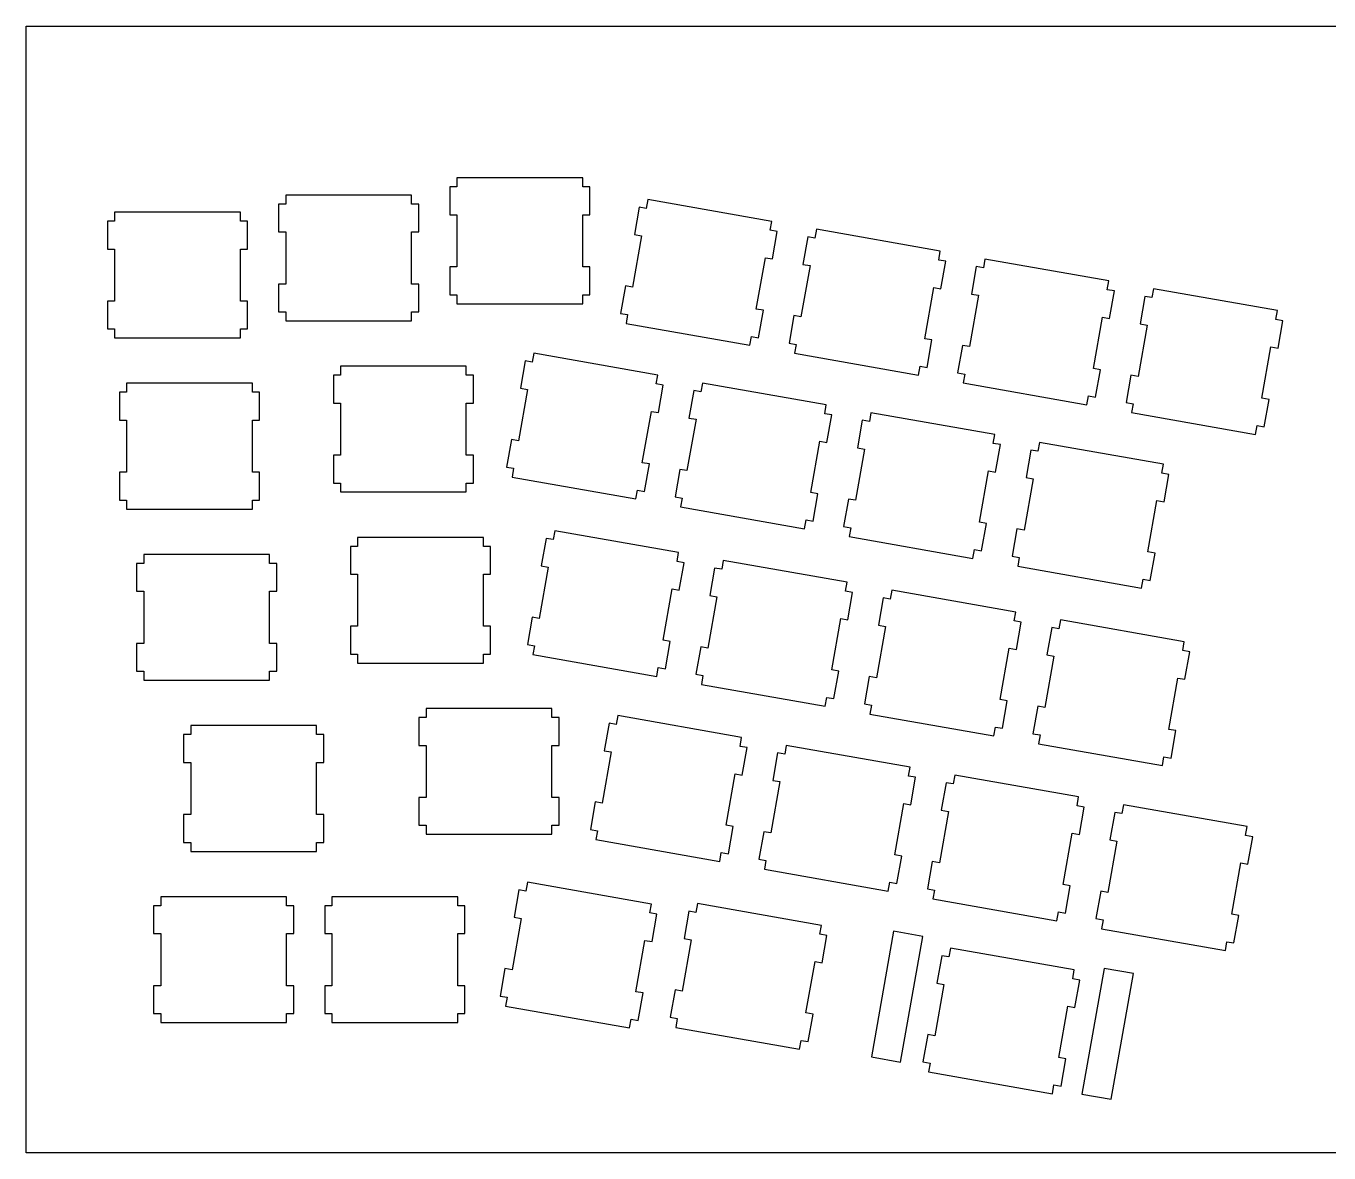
# Model space of a CAD drawing. Extents: x 0 to 302, y 0 to 126.
# Drawn here: x 0.1 to 145.1, y 0.4 to 125.8 of the extents above; entities that cross this region are included whole.
import ezdxf

# ---------------------------------------------------------------- set-up
doc = ezdxf.new("R2010")
doc.units = 0
doc.layers.get('0').update_dxf_attribs({"linetype": 'CONTINUOUS'})

msp = doc.modelspace()

# ---------------------------------------------------------------- linework, layer by layer
at = {"color": 0}
for p, q in [((0.0951, 125.846), (301.847, 125.846)), ((0.0951, 0.4189), (0.0951, 125.846)), ((48.0522, 108.941), (48.0522, 107.94)), ((62.0529, 108.941), (48.0522, 108.941)), ((62.0529, 107.94), (62.0529, 108.941)), ((48.0522, 107.94), (47.2528, 107.94)), ((47.2528, 107.94), (47.2528, 104.84)), ((62.8537, 107.94), (62.0529, 107.94)), ((62.8537, 104.84), (62.8537, 107.94)), ((29.0036, 106.034), (28.2029, 106.034)), ((28.2029, 106.034), (28.2029, 102.935)), ((29.0036, 107.035), (29.0036, 106.034)), ((43.0029, 107.035), (29.0036, 107.035)), ((43.0029, 106.034), (43.0029, 107.035)), ((43.8023, 106.034), (43.0029, 106.034)), ((43.8023, 102.935), (43.8023, 106.034)), ((69.3085, 106.531), (69.1349, 105.547)), ((83.0957, 104.1), (69.3085, 106.531)), ((9.9535, 105.131), (9.9535, 104.13)), ((23.953, 105.131), (9.9535, 105.131)), ((23.953, 104.13), (23.953, 105.131)), ((47.2528, 104.84), (48.0522, 104.84)), ((48.0522, 104.84), (48.0522, 99.0395)), ((62.0529, 99.0395), (62.0529, 104.84)), ((62.0529, 104.84), (62.8537, 104.84)), ((68.3465, 105.684), (67.8092, 102.632)), ((69.1349, 105.547), (68.3465, 105.684)), ((9.9535, 104.13), (9.1529, 104.13)), ((9.1529, 104.13), (9.1529, 101.03)), ((24.7537, 104.13), (23.953, 104.13)), ((24.7537, 101.03), (24.7537, 104.13)), ((82.9222, 103.114), (83.0957, 104.1)), ((83.7089, 102.977), (82.9222, 103.114)), ((83.1716, 99.9229), (83.7089, 102.977)), ((88.0692, 103.222), (87.8939, 102.238)), ((101.855, 100.791), (88.0692, 103.222)), ((28.2029, 102.935), (29.0036, 102.935)), ((29.0036, 102.935), (29.0036, 97.1352)), ((43.0029, 97.1352), (43.0029, 102.935)), ((43.0029, 102.935), (43.8023, 102.935)), ((68.5959, 102.493), (67.5887, 96.7811)), ((67.8092, 102.632), (68.5959, 102.493)), ((87.1072, 102.376), (86.5685, 99.3249)), ((87.8939, 102.238), (87.1072, 102.376)), ((9.1529, 101.03), (9.9535, 101.03)), ((9.9535, 101.03), (9.9535, 95.2306)), ((23.953, 95.2306), (23.953, 101.03)), ((23.953, 101.03), (24.7537, 101.03)), ((101.683, 99.8058), (101.855, 100.791)), ((48.0522, 99.0395), (47.2528, 99.0395)), ((47.2528, 99.0395), (47.2528, 95.9404)), ((62.8537, 99.0395), (62.0529, 99.0395)), ((62.8537, 95.9404), (62.8537, 99.0395)), ((81.376, 94.3501), (82.3831, 100.062)), ((82.3831, 100.062), (83.1716, 99.9229)), ((87.3566, 99.1856), (86.3494, 93.4738)), ((86.5685, 99.3249), (87.3566, 99.1856)), ((102.471, 99.6678), (101.683, 99.8058)), ((101.932, 96.6156), (102.471, 99.6678)), ((105.868, 99.0685), (105.329, 96.0162)), ((106.656, 98.9309), (105.868, 99.0685)), ((106.83, 99.9148), (106.656, 98.9309)), ((120.617, 97.4838), (106.83, 99.9148)), ((120.442, 96.4985), (120.617, 97.4838)), ((29.0036, 97.1352), (28.2029, 97.1352)), ((28.2029, 97.1352), (28.2029, 94.0347)), ((43.8023, 97.1352), (43.0029, 97.1352)), ((43.8023, 94.0347), (43.8023, 97.1352)), ((47.2528, 95.9404), (48.0522, 95.9404)), ((48.0522, 95.9404), (48.0522, 94.9399)), ((62.0529, 94.9399), (62.0529, 95.9404)), ((62.0529, 95.9404), (62.8537, 95.9404)), ((66.8016, 96.9201), (66.263, 93.8678)), ((67.5887, 96.7811), (66.8016, 96.9201)), ((100.137, 91.0428), (101.144, 96.7549)), ((101.144, 96.7549), (101.932, 96.6156)), ((106.117, 95.8769), (105.11, 90.1651)), ((105.329, 96.0162), (106.117, 95.8769)), ((121.23, 96.3605), (120.442, 96.4985)), ((120.693, 93.3069), (121.23, 96.3605)), ((124.627, 95.7598), (124.09, 92.7075)), ((125.417, 95.6222), (124.627, 95.7598)), ((125.589, 96.6061), (125.417, 95.6222)), ((139.378, 94.1751), (125.589, 96.6061)), ((9.9535, 95.2306), (9.1529, 95.2306)), ((9.1529, 95.2306), (9.1529, 92.13)), ((24.7537, 95.2306), (23.953, 95.2306)), ((24.7537, 92.13), (24.7537, 95.2306)), ((48.0522, 94.9399), (62.0529, 94.9399)), ((82.1641, 94.2111), (81.376, 94.3501)), ((28.2029, 94.0347), (29.0036, 94.0347)), ((29.0036, 94.0347), (29.0036, 93.0356)), ((29.0036, 93.0356), (43.0029, 93.0356)), ((43.0029, 93.0356), (43.0029, 94.0347)), ((43.0029, 94.0347), (43.8023, 94.0347)), ((66.263, 93.8678), (67.05, 93.7288)), ((67.05, 93.7288), (66.8761, 92.7435)), ((81.6254, 91.1585), (82.1641, 94.2111)), ((85.561, 93.6114), (85.0237, 90.5591)), ((86.3494, 93.4738), (85.561, 93.6114)), ((118.897, 87.7341), (119.905, 93.4462)), ((119.905, 93.4462), (120.693, 93.3069)), ((139.204, 93.1898), (139.378, 94.1751)), ((139.992, 93.0522), (139.204, 93.1898)), ((139.452, 89.9996), (139.992, 93.0522)), ((9.1529, 92.13), (9.9535, 92.13)), ((9.9535, 92.13), (9.9535, 91.1296)), ((23.953, 91.1296), (23.953, 92.13)), ((23.953, 92.13), (24.7537, 92.13)), ((66.8761, 92.7435), (80.6648, 90.3125)), ((124.876, 92.5696), (123.871, 86.8578)), ((124.09, 92.7075), (124.876, 92.5696)), ((9.9535, 91.1296), (23.953, 91.1296)), ((80.6648, 90.3125), (80.8373, 91.2978)), ((80.8373, 91.2978), (81.6254, 91.1585)), ((85.0237, 90.5591), (85.8118, 90.4201)), ((85.8118, 90.4201), (85.6368, 89.4348)), ((100.925, 90.9038), (100.137, 91.0428)), ((100.386, 87.8498), (100.925, 90.9038)), ((104.323, 90.3041), (103.783, 87.2518)), ((105.11, 90.1651), (104.323, 90.3041)), ((137.658, 84.4254), (138.665, 90.139)), ((138.665, 90.139), (139.452, 89.9996)), ((55.6588, 88.5776), (55.1201, 85.5253)), ((56.4459, 88.4396), (55.6588, 88.5776)), ((56.6194, 89.4235), (56.4459, 88.4396)), ((70.4081, 86.9929), (56.6194, 89.4235)), ((85.6368, 89.4348), (99.4241, 87.0038)), ((35.1, 87.9849), (35.1, 86.9844)), ((49.0996, 87.9849), (35.1, 87.9849)), ((49.0996, 86.9844), (49.0996, 87.9849)), ((99.4241, 87.0038), (99.599, 87.9891)), ((99.599, 87.9891), (100.386, 87.8498)), ((103.783, 87.2518), (104.571, 87.1128)), ((104.571, 87.1128), (104.399, 86.1275)), ((119.686, 87.5951), (118.897, 87.7341)), ((119.146, 84.5425), (119.686, 87.5951)), ((11.2861, 86.0806), (11.2861, 85.0801)), ((25.287, 86.0806), (11.2861, 86.0806)), ((25.287, 85.0801), (25.287, 86.0806)), ((35.1, 86.9844), (34.2994, 86.9844)), ((34.2994, 86.9844), (34.2994, 83.8853)), ((49.9001, 86.9844), (49.0996, 86.9844)), ((49.9001, 83.8853), (49.9001, 86.9844)), ((70.2331, 86.0076), (70.4081, 86.9929)), ((71.0212, 85.8696), (70.2331, 86.0076)), ((70.4825, 82.816), (71.0212, 85.8696)), ((75.3801, 86.1162), (75.2066, 85.1309)), ((89.1674, 83.6856), (75.3801, 86.1162)), ((104.399, 86.1275), (118.186, 83.6965)), ((123.082, 86.9957), (122.545, 83.9431)), ((123.871, 86.8578), (123.082, 86.9957)), ((11.2861, 85.0801), (10.4869, 85.0801)), ((10.4869, 85.0801), (10.4869, 81.9796)), ((26.0863, 85.0801), (25.287, 85.0801)), ((26.0863, 81.9796), (26.0863, 85.0801)), ((55.9072, 85.386), (54.901, 79.6742)), ((55.1201, 85.5253), (55.9072, 85.386)), ((74.4181, 85.2703), (73.8808, 82.2166)), ((75.2066, 85.1309), (74.4181, 85.2703)), ((118.186, 83.6965), (118.36, 84.6818)), ((118.36, 84.6818), (119.146, 84.5425)), ((138.446, 84.2878), (137.658, 84.4254)), ((137.907, 81.2341), (138.446, 84.2878)), ((34.2994, 83.8853), (35.1, 83.8853)), ((35.1, 83.8853), (35.1, 78.0852)), ((49.0996, 78.0852), (49.0996, 83.8853)), ((49.0996, 83.8853), (49.9001, 83.8853)), ((68.6869, 77.2432), (69.6958, 82.955)), ((69.6958, 82.955), (70.4825, 82.816)), ((88.9938, 82.7003), (89.1674, 83.6856)), ((89.7819, 82.5609), (88.9938, 82.7003)), ((94.1405, 82.8075), (93.9669, 81.8236)), ((107.928, 80.3769), (94.1405, 82.8075)), ((122.545, 83.9431), (123.333, 83.8041)), ((123.333, 83.8041), (123.158, 82.8188)), ((123.158, 82.8188), (136.947, 80.3878)), ((10.4869, 81.9796), (11.2861, 81.9796)), ((11.2861, 81.9796), (11.2861, 76.1806)), ((25.287, 76.1806), (25.287, 81.9796)), ((25.287, 81.9796), (26.0863, 81.9796)), ((74.6689, 82.0787), (73.6618, 76.3669)), ((73.8808, 82.2166), (74.6689, 82.0787)), ((89.2433, 79.5087), (89.7819, 82.5609)), ((93.1788, 81.9616), (92.6412, 78.9093)), ((93.9669, 81.8236), (93.1788, 81.9616)), ((136.947, 80.3878), (137.119, 81.3731)), ((137.119, 81.3731), (137.907, 81.2341)), ((54.1129, 79.8132), (53.5739, 76.7609)), ((54.901, 79.6742), (54.1129, 79.8132)), ((107.754, 79.3916), (107.928, 80.3769)), ((87.449, 73.9345), (88.4548, 79.6477)), ((88.4548, 79.6477), (89.2433, 79.5087)), ((93.4283, 78.77), (92.4207, 73.0582)), ((92.6412, 78.9093), (93.4283, 78.77)), ((108.543, 79.2536), (107.754, 79.3916)), ((108.005, 76.2), (108.543, 79.2536)), ((111.941, 78.6543), (111.402, 75.6006)), ((112.728, 78.5153), (111.941, 78.6543)), ((112.901, 79.5002), (112.728, 78.5153)), ((126.688, 77.0696), (112.901, 79.5002)), ((35.1, 78.0852), (34.2994, 78.0852)), ((34.2994, 78.0852), (34.2994, 74.9847)), ((49.9001, 78.0852), (49.0996, 78.0852)), ((49.9001, 74.9847), (49.9001, 78.0852)), ((69.4754, 77.1042), (68.6869, 77.2432)), ((68.9377, 74.0516), (69.4754, 77.1042)), ((126.515, 76.0843), (126.688, 77.0696)), ((11.2861, 76.1806), (10.4869, 76.1806)), ((10.4869, 76.1806), (10.4869, 73.08)), ((26.0863, 76.1806), (25.287, 76.1806)), ((26.0863, 73.08), (26.0863, 76.1806)), ((53.5739, 76.7609), (54.3624, 76.6216)), ((54.3624, 76.6216), (54.1884, 75.6363)), ((54.1884, 75.6363), (67.976, 73.2056)), ((72.8733, 76.5044), (72.336, 73.4522)), ((73.6618, 76.3669), (72.8733, 76.5044)), ((106.209, 70.6272), (107.217, 76.3393)), ((107.217, 76.3393), (108.005, 76.2)), ((112.189, 75.4627), (111.183, 69.7509)), ((111.402, 75.6006), (112.189, 75.4627)), ((127.303, 75.9449), (126.515, 76.0843)), ((126.764, 72.8927), (127.303, 75.9449)), ((34.2994, 74.9847), (35.1, 74.9847)), ((35.1, 74.9847), (35.1, 73.9856)), ((35.1, 73.9856), (49.0996, 73.9856)), ((49.0996, 73.9856), (49.0996, 74.9847)), ((49.0996, 74.9847), (49.9001, 74.9847)), ((67.976, 73.2056), (68.1496, 74.1909)), ((68.1496, 74.1909), (68.9377, 74.0516)), ((10.4869, 73.08), (11.2861, 73.08)), ((11.2861, 73.08), (11.2861, 72.0796)), ((25.287, 72.0796), (25.287, 73.08)), ((25.287, 73.08), (26.0863, 73.08)), ((72.336, 73.4522), (73.1227, 73.3129)), ((73.1227, 73.3129), (72.9492, 72.3276)), ((88.2371, 73.7969), (87.449, 73.9345)), ((87.6984, 70.7429), (88.2371, 73.7969)), ((91.634, 73.1972), (91.0953, 70.1435)), ((92.4207, 73.0582), (91.634, 73.1972)), ((124.97, 67.3185), (125.976, 73.0306)), ((125.976, 73.0306), (126.764, 72.8927)), ((11.2861, 72.0796), (25.287, 72.0796)), ((72.9492, 72.3276), (86.7364, 69.8969)), ((58.94, 69.6708), (58.7664, 68.6855)), ((72.7273, 67.2402), (58.94, 69.6708)), ((86.7364, 69.8969), (86.91, 70.8822)), ((86.91, 70.8822), (87.6984, 70.7429)), ((91.0953, 70.1435), (91.8834, 70.0056)), ((91.8834, 70.0056), (91.7099, 69.0203)), ((106.996, 70.4882), (106.209, 70.6272)), ((106.459, 67.4356), (106.996, 70.4882)), ((110.395, 69.8885), (109.856, 66.8376)), ((111.183, 69.7509), (110.395, 69.8885)), ((37.0046, 68.9349), (37.0046, 67.9344)), ((51.0039, 68.9349), (37.0046, 68.9349)), ((51.0039, 67.9344), (51.0039, 68.9349)), ((57.9783, 68.8248), (57.4407, 65.7722)), ((58.7664, 68.6855), (57.9783, 68.8248)), ((91.7099, 69.0203), (105.497, 66.5896)), ((13.1919, 67.0306), (13.1919, 66.0315)), ((27.1914, 67.0306), (13.1919, 67.0306)), ((27.1914, 66.0315), (27.1914, 67.0306)), ((37.0046, 67.9344), (36.2038, 67.9344)), ((36.2038, 67.9344), (36.2038, 64.8353)), ((51.8033, 67.9344), (51.0039, 67.9344)), ((51.8033, 64.8353), (51.8033, 67.9344)), ((72.5537, 66.2548), (72.7273, 67.2402)), ((105.497, 66.5896), (105.671, 67.5749)), ((105.671, 67.5749), (106.459, 67.4356)), ((109.856, 66.8376), (110.644, 66.6972)), ((125.757, 67.1809), (124.97, 67.3185)), ((125.22, 64.1269), (125.757, 67.1809)), ((13.1919, 66.0315), (12.3913, 66.0315)), ((12.3913, 66.0315), (12.3913, 62.9296)), ((27.9921, 66.0315), (27.1914, 66.0315)), ((27.9921, 62.9296), (27.9921, 66.0315)), ((58.2277, 65.6332), (57.2202, 59.9211)), ((57.4407, 65.7722), (58.2277, 65.6332)), ((73.3418, 66.1169), (72.5537, 66.2548)), ((72.8031, 63.0633), (73.3418, 66.1169)), ((76.7387, 65.5175), (76.2, 62.4639)), ((77.5271, 65.3796), (76.7387, 65.5175)), ((77.7007, 66.3635), (77.5271, 65.3796)), ((91.488, 63.9329), (77.7007, 66.3635)), ((110.644, 66.6972), (110.471, 65.7119)), ((110.471, 65.7119), (124.258, 63.2809)), ((36.2038, 64.8353), (37.0046, 64.8353)), ((37.0046, 64.8353), (37.0046, 59.0352)), ((51.0039, 59.0352), (51.0039, 64.8353)), ((51.0039, 64.8353), (51.8033, 64.8353)), ((91.3144, 62.9476), (91.488, 63.9329)), ((124.258, 63.2809), (124.43, 64.2662)), ((124.43, 64.2662), (125.22, 64.1269)), ((12.3913, 62.9296), (13.1919, 62.9296)), ((13.1919, 62.9296), (13.1919, 57.1306)), ((27.1914, 57.1306), (27.1914, 62.9296)), ((27.1914, 62.9296), (27.9921, 62.9296)), ((71.0089, 57.4904), (72.015, 63.2023)), ((72.015, 63.2023), (72.8031, 63.0633)), ((76.2, 62.4639), (76.9881, 62.3245)), ((92.1025, 62.8082), (91.3144, 62.9476)), ((91.5638, 59.7546), (92.1025, 62.8082)), ((96.4614, 63.0548), (96.2875, 62.0695)), ((110.249, 60.6242), (96.4614, 63.0548)), ((76.9881, 62.3245), (75.9809, 56.6127)), ((95.4994, 62.2088), (94.9621, 59.1566)), ((96.2875, 62.0695), (95.4994, 62.2088)), ((56.4321, 60.0604), (55.8945, 57.0068)), ((57.2202, 59.9211), (56.4321, 60.0604)), ((89.7682, 54.1817), (90.7754, 59.8936)), ((90.7754, 59.8936), (91.5638, 59.7546)), ((110.075, 59.6388), (110.249, 60.6242)), ((110.863, 59.4995), (110.075, 59.6388)), ((110.324, 56.4473), (110.863, 59.4995)), ((115.222, 59.7475), (115.048, 58.7622)), ((129.008, 57.3169), (115.222, 59.7475)), ((37.0046, 59.0352), (36.2038, 59.0352)), ((36.2038, 59.0352), (36.2038, 55.9347)), ((51.8033, 59.0352), (51.0039, 59.0352)), ((51.8033, 55.9347), (51.8033, 59.0352)), ((95.7488, 59.0173), (94.7416, 53.3054)), ((94.9621, 59.1566), (95.7488, 59.0173)), ((114.26, 58.9015), (113.721, 55.8479)), ((115.048, 58.7622), (114.26, 58.9015)), ((13.1919, 57.1306), (12.3913, 57.1306)), ((12.3913, 57.1306), (12.3913, 54.03)), ((27.9921, 57.1306), (27.1914, 57.1306)), ((27.9921, 54.03), (27.9921, 57.1306)), ((55.8945, 57.0068), (56.6829, 56.8674)), ((56.6829, 56.8674), (56.5079, 55.8835)), ((71.7959, 57.3511), (71.0089, 57.4904)), ((71.2569, 54.2988), (71.7959, 57.3511)), ((75.1939, 56.7517), (74.6552, 53.6995)), ((75.9809, 56.6127), (75.1939, 56.7517)), ((108.53, 50.8744), (109.536, 56.5863)), ((109.536, 56.5863), (110.324, 56.4473)), ((128.836, 56.3316), (129.008, 57.3169)), ((36.2038, 55.9347), (37.0046, 55.9347)), ((37.0046, 55.9347), (37.0046, 54.9356)), ((51.0039, 54.9356), (51.0039, 55.9347)), ((51.0039, 55.9347), (51.8033, 55.9347)), ((56.5079, 55.8835), (70.2966, 53.4529)), ((114.51, 55.7086), (113.502, 49.9967)), ((113.721, 55.8479), (114.51, 55.7086)), ((129.624, 56.1922), (128.836, 56.3316)), ((129.085, 53.1386), (129.624, 56.1922)), ((12.3913, 54.03), (13.1919, 54.03)), ((13.1919, 54.03), (13.1919, 53.0296)), ((27.1914, 53.0296), (27.1914, 54.03)), ((27.1914, 54.03), (27.9921, 54.03)), ((37.0046, 54.9356), (51.0039, 54.9356)), ((70.2966, 53.4529), (70.4702, 54.4368)), ((70.4702, 54.4368), (71.2569, 54.2988)), ((74.6552, 53.6995), (75.4433, 53.5601)), ((90.5563, 54.0424), (89.7682, 54.1817)), ((90.019, 50.9901), (90.5563, 54.0424)), ((13.1919, 53.0296), (27.1914, 53.0296)), ((75.4433, 53.5601), (75.2697, 52.5748)), ((75.2697, 52.5748), (89.057, 50.1442)), ((93.9546, 53.4444), (93.4159, 50.3908)), ((94.7416, 53.3054), (93.9546, 53.4444)), ((127.289, 47.5657), (128.298, 53.2776)), ((128.298, 53.2776), (129.085, 53.1386)), ((89.057, 50.1442), (89.2309, 51.1295)), ((89.2309, 51.1295), (90.019, 50.9901)), ((109.317, 50.7351), (108.53, 50.8744)), ((44.625, 49.8849), (44.625, 48.8844)), ((58.6246, 49.8849), (44.625, 49.8849)), ((58.6246, 48.8844), (58.6246, 49.8849)), ((93.4159, 50.3908), (94.204, 50.2514)), ((94.204, 50.2514), (94.0304, 49.2675)), ((108.778, 47.6814), (109.317, 50.7351)), ((112.714, 50.1357), (112.176, 47.0835)), ((113.502, 49.9967), (112.714, 50.1357)), ((18.4299, 47.9806), (18.4299, 46.9801)), ((32.4308, 47.9806), (18.4299, 47.9806)), ((32.4308, 46.9801), (32.4308, 47.9806)), ((44.625, 48.8844), (43.8245, 48.8844)), ((43.8245, 48.8844), (43.8245, 45.7853)), ((59.4251, 48.8844), (58.6246, 48.8844)), ((59.4251, 45.7853), (59.4251, 48.8844)), ((64.9884, 48.2452), (64.4507, 45.1926)), ((65.7765, 48.1058), (64.9884, 48.2452)), ((65.95, 49.0911), (65.7765, 48.1058)), ((79.7373, 46.6605), (65.95, 49.0911)), ((94.0304, 49.2675), (107.818, 46.8369)), ((18.4299, 46.9801), (17.6306, 46.9801)), ((17.6306, 46.9801), (17.6306, 43.881)), ((33.23, 46.9801), (32.4308, 46.9801)), ((33.23, 43.881), (33.23, 46.9801)), ((79.5637, 45.6752), (79.7373, 46.6605)), ((107.818, 46.8369), (107.99, 47.8208)), ((107.99, 47.8208), (108.778, 47.6814)), ((112.176, 47.0835), (112.965, 46.9441)), ((112.965, 46.9441), (112.791, 45.9588)), ((128.078, 47.4267), (127.289, 47.5657)), ((127.539, 44.3742), (128.078, 47.4267)), ((43.8245, 45.7853), (44.625, 45.7853)), ((44.625, 45.7853), (44.625, 39.9852)), ((58.6246, 39.9852), (58.6246, 45.7853)), ((58.6246, 45.7853), (59.4251, 45.7853)), ((65.2392, 45.0536), (64.2317, 39.3418)), ((64.4507, 45.1926), (65.2392, 45.0536)), ((80.3522, 45.5359), (79.5637, 45.6752)), ((79.8132, 42.4836), (80.3522, 45.5359)), ((84.7108, 45.7824), (84.5372, 44.7985)), ((98.498, 43.3518), (84.7108, 45.7824)), ((112.791, 45.9588), (126.577, 43.5282)), ((17.6306, 43.881), (18.4299, 43.881)), ((18.4299, 43.881), (18.4299, 38.0806)), ((32.4308, 38.0806), (32.4308, 43.881)), ((32.4308, 43.881), (33.23, 43.881)), ((83.7487, 44.9379), (83.2115, 41.8842)), ((84.5372, 44.7985), (83.7487, 44.9379)), ((126.577, 43.5282), (126.752, 44.5135)), ((126.752, 44.5135), (127.539, 44.3742)), ((78.0189, 36.9108), (79.025, 42.6226)), ((79.025, 42.6226), (79.8132, 42.4836)), ((98.3245, 42.3679), (98.498, 43.3518)), ((99.1126, 42.2286), (98.3245, 42.3679)), ((98.5739, 39.1749), (99.1126, 42.2286)), ((103.471, 42.4752), (103.298, 41.4898)), ((117.259, 40.0445), (103.471, 42.4752)), ((83.9982, 41.7449), (82.991, 36.0331)), ((83.2115, 41.8842), (83.9982, 41.7449)), ((102.509, 41.6292), (101.972, 38.577)), ((103.298, 41.4898), (102.509, 41.6292)), ((44.625, 39.9852), (43.8245, 39.9852)), ((43.8245, 39.9852), (43.8245, 36.8847)), ((59.4251, 39.9852), (58.6246, 39.9852)), ((59.4251, 36.8847), (59.4251, 39.9852)), ((63.4436, 39.4808), (62.9049, 36.4271)), ((64.2317, 39.3418), (63.4436, 39.4808)), ((96.7796, 33.6021), (97.7868, 39.3139)), ((97.7868, 39.3139), (98.5739, 39.1749)), ((117.085, 39.0592), (117.259, 40.0445)), ((122.232, 39.1664), (122.058, 38.1826)), ((136.019, 36.7358), (122.232, 39.1664)), ((18.4299, 38.0806), (17.6306, 38.0806)), ((17.6306, 38.0806), (17.6306, 34.9801)), ((33.23, 38.0806), (32.4308, 38.0806)), ((33.23, 34.9801), (33.23, 38.0806)), ((102.759, 38.4376), (101.753, 32.7256)), ((101.972, 38.577), (102.759, 38.4376)), ((117.872, 38.9199), (117.085, 39.0592)), ((117.335, 35.8676), (117.872, 38.9199)), ((121.27, 38.3219), (120.733, 35.2681)), ((122.058, 38.1826), (121.27, 38.3219)), ((43.8245, 36.8847), (44.625, 36.8847)), ((44.625, 36.8847), (44.625, 35.8856)), ((58.6246, 35.8856), (58.6246, 36.8847)), ((58.6246, 36.8847), (59.4251, 36.8847)), ((62.9049, 36.4271), (63.693, 36.2878)), ((63.693, 36.2878), (63.5194, 35.3025)), ((78.806, 36.7714), (78.0189, 36.9108)), ((78.2669, 33.7178), (78.806, 36.7714)), ((135.846, 35.7519), (136.019, 36.7358)), ((17.6306, 34.9801), (18.4299, 34.9801)), ((18.4299, 34.9801), (18.4299, 33.9797)), ((32.4308, 33.9797), (32.4308, 34.9801)), ((32.4308, 34.9801), (33.23, 34.9801)), ((44.625, 35.8856), (58.6246, 35.8856)), ((63.5194, 35.3025), (77.3067, 32.8717)), ((82.2043, 36.1721), (81.6652, 33.1198)), ((82.991, 36.0331), (82.2043, 36.1721)), ((115.539, 30.2948), (116.546, 36.0066)), ((116.546, 36.0066), (117.335, 35.8676)), ((121.521, 35.1289), (120.512, 29.417)), ((120.733, 35.2681), (121.521, 35.1289)), ((136.634, 35.6126), (135.846, 35.7519)), ((136.095, 32.5589), (136.634, 35.6126)), ((18.4299, 33.9797), (32.4308, 33.9797)), ((77.3067, 32.8717), (77.4802, 33.857)), ((77.4802, 33.857), (78.2669, 33.7178)), ((97.5663, 33.4629), (96.7796, 33.6021)), ((97.0291, 30.4105), (97.5663, 33.4629)), ((81.6652, 33.1198), (82.4537, 32.9806)), ((82.4537, 32.9806), (82.2798, 31.9953)), ((82.2798, 31.9953), (96.067, 29.5644)), ((100.965, 32.8648), (100.426, 29.8111)), ((101.753, 32.7256), (100.965, 32.8648)), ((134.301, 26.9861), (135.307, 32.6981)), ((135.307, 32.6981), (136.095, 32.5589)), ((55.911, 30.5497), (55.7361, 29.5658)), ((69.6969, 28.1189), (55.911, 30.5497)), ((96.067, 29.5644), (96.2409, 30.5497)), ((96.2409, 30.5497), (97.0291, 30.4105)), ((54.9494, 29.7036), (54.4103, 26.6513)), ((55.7361, 29.5658), (54.9494, 29.7036)), ((100.426, 29.8111), (101.214, 29.6719)), ((101.214, 29.6719), (101.04, 28.6866)), ((116.327, 30.1556), (115.539, 30.2948)), ((115.79, 27.1019), (116.327, 30.1556)), ((119.725, 29.5562), (119.187, 26.5038)), ((120.512, 29.417), (119.725, 29.5562)), ((15.0964, 27.9301), (14.2971, 27.9301)), ((14.2971, 27.9301), (14.2971, 24.8309)), ((15.0964, 28.9305), (15.0964, 27.9301)), ((29.0959, 28.9305), (15.0964, 28.9305)), ((29.0959, 27.9301), (29.0959, 28.9305)), ((29.8965, 27.9301), (29.0959, 27.9301)), ((29.8965, 24.8309), (29.8965, 27.9301)), ((34.1464, 27.9301), (33.3471, 27.9301)), ((33.3471, 27.9301), (33.3471, 24.8309)), ((34.1464, 28.9305), (34.1464, 27.9301)), ((48.1461, 28.9305), (34.1464, 28.9305)), ((48.1461, 27.9301), (48.1461, 28.9305)), ((48.9465, 27.9301), (48.1461, 27.9301)), ((48.9465, 24.8309), (48.9465, 27.9301)), ((69.5247, 27.1336), (69.6969, 28.1189)), ((74.8372, 28.1795), (74.6622, 27.1956)), ((88.6231, 25.7486), (74.8372, 28.1795)), ((101.04, 28.6866), (114.828, 26.2558)), ((55.1988, 26.5121), (54.1913, 20.8001)), ((54.4103, 26.6513), (55.1988, 26.5121)), ((70.3132, 26.9958), (69.5247, 27.1336)), ((69.7727, 23.942), (70.3132, 26.9958)), ((73.8752, 27.3348), (73.3365, 24.281)), ((74.6622, 27.1956), (73.8752, 27.3348)), ((114.828, 26.2558), (115.001, 27.2411)), ((115.001, 27.2411), (115.79, 27.1019)), ((119.187, 26.5038), (119.975, 26.3646)), ((119.975, 26.3646), (119.801, 25.3793)), ((135.089, 26.847), (134.301, 26.9861)), ((134.549, 23.7946), (135.089, 26.847)), ((14.2971, 24.8309), (15.0964, 24.8309)), ((15.0964, 24.8309), (15.0964, 19.0307)), ((29.0959, 19.0307), (29.0959, 24.8309)), ((29.0959, 24.8309), (29.8965, 24.8309)), ((33.3471, 24.8309), (34.1464, 24.8309)), ((34.1464, 24.8309), (34.1464, 19.0307)), ((48.1461, 19.0307), (48.1461, 24.8309)), ((48.1461, 24.8309), (48.9465, 24.8309)), ((88.4509, 24.7647), (88.6231, 25.7486)), ((89.239, 24.6255), (88.4509, 24.7647)), ((96.6569, 25.0941), (94.1917, 11.1097)), ((99.9077, 24.5208), (96.6569, 25.0941)), ((119.801, 25.3793), (133.588, 22.9485)), ((67.9785, 18.3692), (68.986, 24.0812)), ((68.986, 24.0812), (69.7727, 23.942)), ((74.1246, 24.1419), (73.1174, 18.4299)), ((73.3365, 24.281), (74.1246, 24.1419)), ((88.6989, 21.5718), (89.239, 24.6255)), ((97.4411, 10.5379), (99.9077, 24.5208)), ((102.978, 23.2186), (102.803, 22.2333)), ((116.764, 20.7877), (102.978, 23.2186)), ((133.588, 22.9485), (133.762, 23.9338)), ((133.762, 23.9338), (134.549, 23.7946)), ((102.016, 22.3725), (101.477, 19.3187)), ((102.803, 22.2333), (102.016, 22.3725)), ((53.4031, 20.9393), (52.8655, 17.8856)), ((54.1913, 20.8001), (53.4031, 20.9393)), ((86.9047, 15.999), (87.9119, 21.711)), ((87.9119, 21.711), (88.6989, 21.5718)), ((116.592, 19.8024), (116.764, 20.7877)), ((120.096, 20.9613), (117.63, 6.977)), ((123.346, 20.3881), (120.096, 20.9613)), ((120.88, 6.4037), (123.346, 20.3881)), ((15.0964, 19.0307), (14.2971, 19.0307)), ((14.2971, 19.0307), (14.2971, 15.9301)), ((29.8965, 19.0307), (29.0959, 19.0307)), ((29.8965, 15.9301), (29.8965, 19.0307)), ((34.1464, 19.0307), (33.3471, 19.0307)), ((33.3471, 19.0307), (33.3471, 15.9301)), ((48.9465, 19.0307), (48.1461, 19.0307)), ((48.9465, 15.9301), (48.9465, 19.0307)), ((102.266, 19.1795), (101.258, 13.4676)), ((101.477, 19.3187), (102.266, 19.1795)), ((117.38, 19.6632), (116.592, 19.8024)), ((116.841, 16.6095), (117.38, 19.6632)), ((52.8655, 17.8856), (53.654, 17.7478)), ((53.654, 17.7478), (53.479, 16.7638)), ((68.767, 18.2301), (67.9785, 18.3692)), ((68.2279, 15.1777), (68.767, 18.2301)), ((72.329, 18.5691), (71.7917, 15.5167)), ((73.1174, 18.4299), (72.329, 18.5691)), ((53.479, 16.7638), (67.2663, 14.3316)), ((87.6928, 15.8598), (86.9047, 15.999)), ((115.045, 11.0367), (116.053, 16.7487)), ((116.053, 16.7487), (116.841, 16.6095)), ((14.2971, 15.9301), (15.0964, 15.9301)), ((15.0964, 15.9301), (15.0964, 14.9297)), ((15.0964, 14.9297), (29.0959, 14.9297)), ((29.0959, 14.9297), (29.0959, 15.9301)), ((29.0959, 15.9301), (29.8965, 15.9301)), ((33.3471, 15.9301), (34.1464, 15.9301)), ((34.1464, 15.9301), (34.1464, 14.9297)), ((34.1464, 14.9297), (48.1461, 14.9297)), ((48.1461, 14.9297), (48.1461, 15.9301)), ((48.1461, 15.9301), (48.9465, 15.9301)), ((67.2663, 14.3316), (67.4398, 15.3155)), ((67.4398, 15.3155), (68.2279, 15.1777)), ((71.7917, 15.5167), (72.5798, 15.3775)), ((72.5798, 15.3775), (72.4048, 14.3936)), ((87.1541, 12.8075), (87.6928, 15.8598)), ((72.4048, 14.3936), (86.1921, 11.9628)), ((100.47, 13.6067), (99.9324, 10.5544)), ((101.258, 13.4676), (100.47, 13.6067)), ((86.1921, 11.9628), (86.3671, 12.9467)), ((86.3671, 12.9467), (87.1541, 12.8075)), ((94.1917, 11.1097), (97.4411, 10.5379)), ((99.9324, 10.5544), (100.721, 10.4152)), ((100.721, 10.4152), (100.546, 9.4313)), ((115.834, 10.8975), (115.045, 11.0367)), ((115.295, 7.8452), (115.834, 10.8975)), ((100.546, 9.4313), (114.333, 7.0004)), ((114.333, 7.0004), (114.508, 7.9844)), ((114.508, 7.9844), (115.295, 7.8452)), ((117.63, 6.977), (120.88, 6.4037)), ((301.847, 0.4189), (0.0951, 0.4189))]:
    msp.add_line(p, q, dxfattribs=at)

doc.saveas('drawing.dxf')
